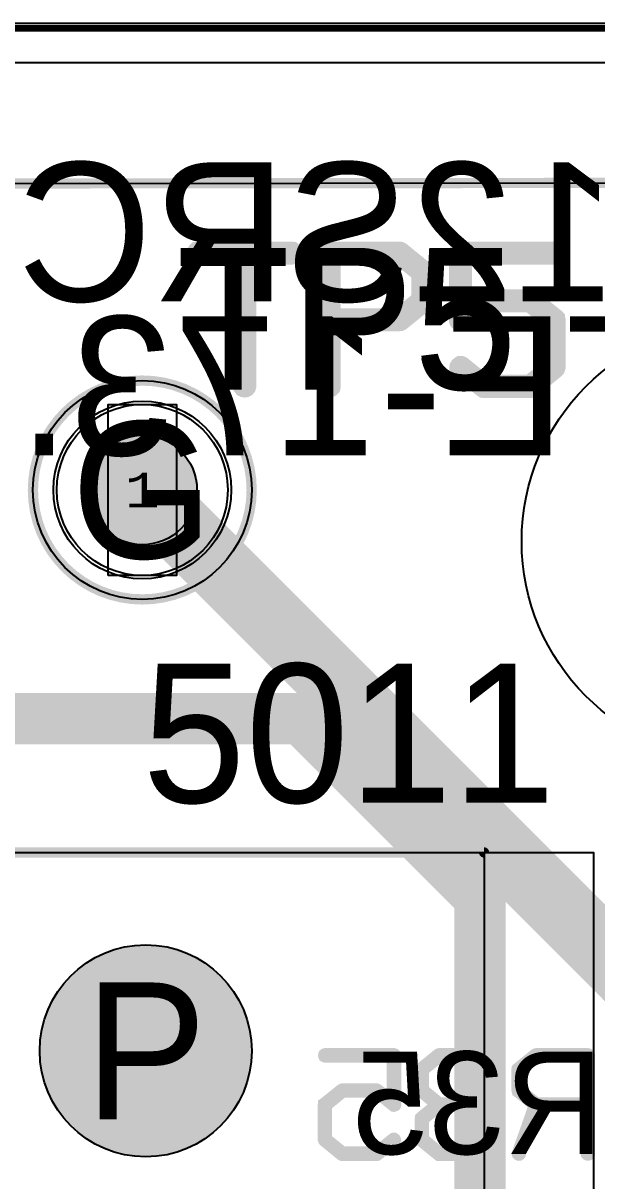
# Model space of a CAD drawing. Extents: x -13 to 280, y -47 to 100.
# Drawn here: x 259.51 to 267.9, y 83.15 to 100.08 of the extents above; entities that cross this region are included whole.
import ezdxf
from ezdxf.enums import TextEntityAlignment as Align

# ---------------------------------------------------------------- set-up
doc = ezdxf.new("R2010")
doc.units = 0
doc.header["$MEASUREMENT"] = 0
for name, color, linetype in [('ASSEMBLY_OUTLINES_TOP', 102, 'CONTINUOUS'), ('ASSEMBLY_PART_NUMBERS_BTM', 191, 'CONTINUOUS'), ('ASSEMBLY_PART_NUMBERS_TOP', 102, 'CONTINUOUS'), ('ASSEMBLY_REF_DES_TOP', 102, 'CONTINUOUS'), ('BOARD_OUTLINE', 10, 'CONTINUOUS'), ('DRILL_DRAWING', 21, 'CONTINUOUS'), ('GENERATED_SILKSCREEN_BTM', 255, 'CONTINUOUS'), ('GENERATED_SILKSCREEN_TOP', 140, 'CONTINUOUS'), ('MANUFACTURING_OUTLINES', 10, 'CONTINUOUS'), ('MOUNTING_HOLE_PADS_LAYER14', 150, 'CONTINUOUS'), ('MOUNTING_HOLE_PADS_LAYER15', 230, 'CONTINUOUS'), ('MOUNTING_HOLES_LAYER_BOT17', 42, 'CONTINUOUS'), ('MOUNTING_HOLES_LAYER_TOP', 42, 'CONTINUOUS'), ('PART_HOLES_LAYER_BOTTOM', 30, 'CONTINUOUS'), ('PART_HOLES_LAYER_TOP', 30, 'CONTINUOUS'), ('PART_PADS_LAYER_BOTTOM', 230, 'CONTINUOUS'), ('PART_PADS_LAYER_TOP', 150, 'CONTINUOUS'), ('PIN_NUMBERS_BTM', 8, 'CONTINUOUS'), ('PIN_NUMBERS_TOP', 8, 'CONTINUOUS'), ('PLACEMENT_OUTLINES_TOP', 130, 'CONTINUOUS'), ('ROUTE_BORDER', 151, 'CONTINUOUS'), ('SILKSCREEN_OUTLINES_BTM', 211, 'CONTINUOUS'), ('SILKSCREEN_OUTLINES_TOP', 150, 'CONTINUOUS'), ('SILKSCREEN_REF_DES_BTM', 211, 'CONTINUOUS'), ('SILKSCREEN_REF_DES_TOP', 150, 'CONTINUOUS'), ('SOLDERMASK_PADS_BTM', 12, 'CONTINUOUS'), ('SOLDERMASK_PADS_TOP', 180, 'CONTINUOUS'), ('TRACES_LAYER_BOTTOM', 230, 'CONTINUOUS'), ('TRACES_LAYER_TOP', 150, 'CONTINUOUS')]:
    doc.layers.add(name, color=color, linetype=linetype)
doc.styles.add('COURIER_NEW', font='COUR.TTF')
doc.styles.add('VERIBEST_GERBER_0', font='txt')

msp = doc.modelspace()

# ---------------------------------------------------------------- hatches: boundary and pattern name
at = {"layer": 'MOUNTING_HOLES_LAYER_BOT17'}
h = msp.add_hatch(color=256, dxfattribs=at)
edge = h.paths.add_edge_path()
edge.add_arc((261.3, 85.05), 1.55, 0, 360)
at = {"layer": 'MOUNTING_HOLES_LAYER_TOP'}
h = msp.add_hatch(color=256, dxfattribs=at)
edge = h.paths.add_edge_path()
edge.add_arc((261.3, 85.05), 1.55, 0, 360)
at = {"layer": 'PART_HOLES_LAYER_BOTTOM'}
h = msp.add_hatch(color=256, dxfattribs=at)
edge = h.paths.add_edge_path()
edge.add_arc((261.25, 93.25), 0.8, 0, 360)
at = {"layer": 'PART_HOLES_LAYER_TOP'}
h = msp.add_hatch(color=256, dxfattribs=at)
edge = h.paths.add_edge_path()
edge.add_arc((261.25, 93.25), 0.8, 0, 360)

# ---------------------------------------------------------------- linework, layer by layer
at = {"layer": 'ASSEMBLY_OUTLINES_TOP'}
for points in [[(260.75, 92), (260.75, 94.5), (261.75, 94.5), (261.75, 92)], [(255.05, 69.55), (255.05, 87.95), (267.85, 87.95), (267.85, 69.55)]]:
    msp.add_lwpolyline(points, close=True, dxfattribs=at)
msp.add_circle((261.25, 93.25), 1.6, dxfattribs=at)
at = {"layer": 'BOARD_OUTLINE', "const_width": 0.1}
msp.add_lwpolyline([(0, 1.5), (0, 98.5, -0.414213562), (1.5, 100), (278.5, 100, -0.414213562), (280, 98.5), (280, 1.5, -0.414213562), (278.5, 0), (1.5, 0, -0.414213562)], format="xyb", close=True, dxfattribs=at)
at = {"layer": 'GENERATED_SILKSCREEN_BTM', "const_width": 0.15}
for points in [[(0.5, 97.5), (279.5, 97.75)], [(264.68125, 84.4985), (264.68725, 84.497), (264.69175, 84.4955), (264.69775, 84.4925), (264.90175, 84.3275), (264.90175, 84.953), (263.92225, 84.953), (263.91175, 84.956), (263.90275, 84.962), (263.89825, 84.9725), (263.89675, 84.983), (263.89825, 84.995), (263.90275, 85.004), (263.91175, 85.0115), (263.92225, 85.0145), (264.93475, 85.0145), (264.94525, 85.0115), (264.95425, 85.004), (264.96175, 84.995), (264.96475, 84.9845), (264.96475, 84.263), (264.96325, 84.2525), (264.95875, 84.245), (264.95275, 84.2405), (264.94225, 84.2375), (264.93625, 84.2345), (264.92875, 84.233), (264.92125, 84.2345), (264.91525, 84.239), (264.67075, 84.4385), (264.18625, 84.4385), (263.95225, 84.248), (263.95225, 83.765), (264.18625, 83.5775), (264.67075, 83.5775), (264.91525, 83.7755), (264.92575, 83.78), (264.93475, 83.78), (264.94525, 83.774), (264.95275, 83.7665), (264.95875, 83.756), (264.96175, 83.7455), (264.96025, 83.7395), (264.95875, 83.735), (264.95575, 83.7305), (264.95125, 83.7275), (264.69775, 83.5205), (264.69325, 83.5175), (264.68725, 83.5175), (264.68125, 83.5145), (264.17575, 83.5145), (264.17275, 83.5145), (264.16975, 83.516), (264.16825, 83.516), (264.16525, 83.5175), (264.16225, 83.5175), (264.15625, 83.5205), (263.90275, 83.7275), (263.89825, 83.732), (263.89675, 83.735), (263.89375, 83.744), (263.89225, 83.75), (263.89225, 84.263), (263.89375, 84.269), (263.89675, 84.278), (263.89675, 84.281), (263.89975, 84.2825), (263.90125, 84.2855), (263.90275, 84.2885), (264.15625, 84.4925), (264.16375, 84.4955), (264.16975, 84.497), (264.17575, 84.4985), (264.68125, 84.4985)], [(266.11525, 83.5205), (266.36875, 83.726), (266.37325, 83.729), (266.37625, 83.7335), (266.37775, 83.738), (266.37775, 83.7425), (266.37625, 83.753), (266.37025, 83.7635), (266.36275, 83.771), (266.35375, 83.777), (266.34325, 83.7785), (266.33275, 83.7755), (266.08825, 83.576), (265.60375, 83.576), (265.36975, 83.765), (265.36975, 84.044), (265.60075, 84.2345), (265.84975, 84.2345), (265.86175, 84.2375), (265.86925, 84.2435), (265.87375, 84.254), (265.87525, 84.2645), (265.87375, 84.275), (265.86925, 84.284), (265.86175, 84.2915), (265.84975, 84.2945), (265.60075, 84.2945), (265.36975, 84.485), (265.36975, 84.764), (265.60375, 84.953), (266.08825, 84.953), (266.33275, 84.7535), (266.34325, 84.7505), (266.35375, 84.752), (266.36275, 84.7565), (266.37025, 84.7655), (266.37625, 84.7745), (266.37775, 84.785), (266.37775, 84.791), (266.37625, 84.7955), (266.37325, 84.8), (266.36875, 84.803), (266.11525, 85.0085), (266.11075, 85.01), (266.10625, 85.0115), (266.10475, 85.013), (266.09875, 85.0145), (265.59325, 85.0145), (265.58575, 85.013), (265.58275, 85.0115), (265.57975, 85.01), (265.57375, 85.0085), (265.32025, 84.803), (265.31575, 84.7955), (265.31425, 84.7895), (265.31125, 84.785), (265.30975, 84.779), (265.30975, 84.47), (265.31125, 84.4655), (265.31425, 84.455), (265.31575, 84.4475), (265.32025, 84.4445), (265.54075, 84.2645), (265.32025, 84.0845), (265.31875, 84.0815), (265.31575, 84.0785), (265.31425, 84.077), (265.31425, 84.074), (265.31125, 84.0635), (265.30975, 84.059), (265.30975, 83.75), (265.31125, 83.7425), (265.31425, 83.7365), (265.31575, 83.7305), (265.32025, 83.726), (265.57375, 83.5205), (265.57975, 83.5175), (265.58125, 83.516), (265.58575, 83.516), (265.58725, 83.5145), (265.58875, 83.5145), (265.59325, 83.5145), (266.09875, 83.5145), (266.10475, 83.516), (266.11075, 83.5175), (266.11525, 83.5205)], [(266.73625, 84.4445), (266.73175, 84.4475), (266.73025, 84.455), (266.72725, 84.4625), (266.72575, 84.47), (266.72575, 84.779), (266.72725, 84.7865), (266.73025, 84.791), (266.73025, 84.7955), (266.73175, 84.797), (266.73475, 84.7985), (266.73625, 84.8015), (266.99125, 85.0085), (266.99875, 85.0115), (267.00475, 85.013), (267.01075, 85.0145), (267.76675, 85.0145), (267.78025, 85.0115), (267.78925, 85.004), (267.79675, 84.995), (267.79975, 84.9845), (267.79975, 83.5445), (267.79675, 83.5325), (267.78925, 83.525), (267.78025, 83.5205), (267.76975, 83.519), (267.75775, 83.5205), (267.74725, 83.525), (267.73975, 83.5325), (267.73675, 83.5445), (267.73675, 84.2345), (267.03175, 84.2345), (266.78575, 83.5355), (266.77975, 83.525), (266.76925, 83.519), (266.75875, 83.5175), (266.74825, 83.5205), (266.73925, 83.525), (266.73175, 83.5325), (266.72875, 83.543), (266.73025, 83.555), (266.97625, 84.254), (266.73625, 84.4445)], [(267.73675, 84.953), (267.01975, 84.953), (266.78575, 84.764), (266.78575, 84.485), (267.01975, 84.2945), (267.73675, 84.2945), (267.73675, 84.953)]]:
    msp.add_lwpolyline(points, dxfattribs=at)
at = {"layer": 'GENERATED_SILKSCREEN_TOP'}
for points, const_width in [([(0.5, 97.5), (279.5, 97.75)], 0.15), ([(262.708088, 94.764096), (262.71012, 94.749872), (262.72028, 94.73768), (262.734504, 94.731584), (262.748728, 94.729552), (262.762952, 94.731584), (262.775144, 94.73768), (262.785304, 94.749872), (262.789368, 94.764096), (262.789368, 96.672144), (263.433512, 96.672144), (263.447736, 96.676208), (263.459928, 96.684336), (263.466024, 96.69856), (263.468056, 96.712784), (263.466024, 96.72904), (263.459928, 96.743264), (263.447736, 96.753424), (263.433512, 96.755456), (262.061912, 96.755456), (262.047688, 96.753424), (262.037528, 96.743264), (262.0294, 96.72904), (262.027368, 96.712784), (262.0294, 96.69856), (262.037528, 96.684336), (262.047688, 96.676208), (262.061912, 96.672144), (262.708088, 96.672144), (262.708088, 94.764096)], 0.254), ([(265.3822, 95.983296), (265.388296, 95.98736), (265.390328, 95.99752), (265.396424, 96.00768), (265.396424, 96.01784), (265.396424, 96.436432), (265.396424, 96.446592), (265.390328, 96.452688), (265.390328, 96.458784), (265.388296, 96.460816), (265.386264, 96.462848), (265.3822, 96.466912), (265.03676, 96.747328), (265.0266, 96.751392), (265.018472, 96.753424), (265.010344, 96.755456), (263.986216, 96.755456), (263.967928, 96.751392), (263.955736, 96.741232), (263.945576, 96.72904), (263.941512, 96.714816), (263.941512, 94.764096), (263.945576, 94.74784), (263.955736, 94.73768), (263.967928, 94.731584), (263.982152, 94.729552), (263.998408, 94.731584), (264.012632, 94.73768), (264.022792, 94.74784), (264.026856, 94.764096), (264.026856, 95.698816), (265.010344, 95.698816), (265.024568, 95.700848), (265.030664, 95.70288), (265.032696, 95.70288), (265.03676, 95.704912), (265.3822, 95.983296)], 0.254), ([(266.2458, 96.056448), (266.237672, 96.054416), (266.231576, 96.052384), (266.223448, 96.04832), (265.947096, 95.8248), (265.947096, 96.672144), (267.273992, 96.672144), (267.288216, 96.676208), (267.300408, 96.684336), (267.306504, 96.69856), (267.308536, 96.712784), (267.306504, 96.72904), (267.300408, 96.741232), (267.288216, 96.751392), (267.273992, 96.755456), (265.902392, 96.755456), (265.888168, 96.751392), (265.875976, 96.741232), (265.865816, 96.72904), (265.861752, 96.714816), (265.861752, 95.737424), (265.863784, 95.7232), (265.86988, 95.71304), (265.878008, 95.706944), (265.892232, 95.70288), (265.902392, 95.698816), (265.91052, 95.696784), (265.92068, 95.698816), (265.928808, 95.704912), (266.260024, 95.975168), (266.91636, 95.975168), (267.233352, 95.717104), (267.233352, 95.0628), (266.91636, 94.8088), (266.260024, 94.8088), (265.928808, 95.077024), (265.914584, 95.08312), (265.902392, 95.08312), (265.8902, 95.074992), (265.878008, 95.064832), (265.86988, 95.050608), (265.867848, 95.036384), (265.86988, 95.02216), (265.88004, 95.012), (266.223448, 94.731584), (266.229544, 94.72752), (266.237672, 94.72752), (266.2458, 94.723456), (266.930584, 94.723456), (266.93668, 94.723456), (266.938712, 94.725488), (266.940744, 94.725488), (266.944808, 94.72752), (266.948872, 94.72752), (266.957, 94.731584), (267.300408, 95.012), (267.306504, 95.018096), (267.308536, 95.02216), (267.3126, 95.034352), (267.314632, 95.04248), (267.314632, 95.737424), (267.3126, 95.745552), (267.308536, 95.757744), (267.308536, 95.761808), (267.306504, 95.76384), (267.30244, 95.767904), (267.300408, 95.771968), (266.957, 96.04832), (266.94684, 96.052384), (266.938712, 96.054416), (266.930584, 96.056448), (266.2458, 96.056448)], 0.254), ([(264.026856, 96.672144), (264.998152, 96.672144), (265.315144, 96.416112), (265.315144, 96.03816), (264.998152, 95.780096), (264.026856, 95.780096), (264.026856, 96.672144)], 0.254)]:
    msp.add_lwpolyline(points, dxfattribs=dict(at, const_width=const_width))
at = {"layer": 'GENERATED_SILKSCREEN_TOP', "const_width": 0.15}
msp.add_lwpolyline([(259.65, 93.25, -1), (262.85, 93.25, -1)], format="xyb", close=True, dxfattribs=at)
msp.add_lwpolyline([(266.250005, 69.55, -0.414213562), (266.25, 69.549995), (255.05, 69.549995, -0.414213562), (255.049995, 69.55), (255.049995, 71.56223, 0.00000284), (255.050005, 71.562242), (255.050005, 69.550005), (266.249995, 69.550005), (266.249995, 87.949995), (255.050005, 87.949995), (255.050005, 86.400692, 0.000005669), (255.049995, 86.400696), (255.049995, 87.95, -0.414213562), (255.05, 87.950005), (266.25, 87.950005, -0.414213562), (266.250005, 87.95), (266.250005, 69.55)], format="xyb", dxfattribs=at)
at = {"layer": 'MANUFACTURING_OUTLINES'}
msp.add_lwpolyline([(280.075405, 1.5, -0.414213562), (278.5, -0.075405), (1.5, -0.075405, -0.414213562), (-0.075405, 1.5), (-0.075405, 98.5, -0.414213562), (1.5, 100.075405), (278.5, 100.075405, -0.414213562), (280.075405, 98.5)], format="xyb", close=True, dxfattribs=at)
at = {"layer": 'MOUNTING_HOLE_PADS_LAYER14'}
msp.add_circle((270, 92.5), 3.2, dxfattribs=at)
at = {"layer": 'MOUNTING_HOLE_PADS_LAYER15'}
msp.add_circle((270, 92.5), 3.2, dxfattribs=at)
at = {"layer": 'MOUNTING_HOLES_LAYER_BOT17'}
msp.add_circle((261.3, 85.05), 1.55, dxfattribs=at)
at = {"layer": 'MOUNTING_HOLES_LAYER_TOP'}
msp.add_circle((261.3, 85.05), 1.55, dxfattribs=at)
at = {"layer": 'PART_HOLES_LAYER_BOTTOM'}
msp.add_circle((261.25, 93.25), 0.8, dxfattribs=at)
at = {"layer": 'PART_HOLES_LAYER_TOP'}
msp.add_circle((261.25, 93.25), 0.8, dxfattribs=at)
at = {"layer": 'PART_PADS_LAYER_BOTTOM'}
msp.add_circle((261.25, 93.25), 1.25, dxfattribs=at)
at = {"layer": 'PART_PADS_LAYER_TOP'}
msp.add_circle((261.25, 93.25), 1.25, dxfattribs=at)
at = {"layer": 'PLACEMENT_OUTLINES_TOP'}
msp.add_lwpolyline([(255.05, 69.55), (255.05, 87.95), (266.25, 87.95), (266.25, 69.55)], close=True, dxfattribs=at)
msp.add_circle((261.25, 93.25), 1.6, dxfattribs=at)
at = {"layer": 'ROUTE_BORDER'}
msp.add_lwpolyline([(0.635, 0.635), (0.635, 99.5), (279.5, 99.5), (279.5, 0.635)], close=True, dxfattribs=at)
at = {"layer": 'SILKSCREEN_OUTLINES_BTM'}
msp.add_lwpolyline([(0.5, 97.5), (279.5, 97.75)], dxfattribs=at)
at = {"layer": 'SILKSCREEN_OUTLINES_TOP'}
msp.add_lwpolyline([(0.5, 97.5), (279.5, 97.75)], dxfattribs=at)
msp.add_lwpolyline([(255.05, 69.55), (255.05, 87.95), (266.25, 87.95), (266.25, 69.55)], close=True, dxfattribs=at)
msp.add_circle((261.25, 93.25), 1.6, dxfattribs=at)
at = {"layer": 'SOLDERMASK_PADS_BTM'}
msp.add_circle((261.25, 93.25), 1.3, dxfattribs=at)
at = {"layer": 'SOLDERMASK_PADS_TOP'}
msp.add_circle((261.25, 93.25), 1.3, dxfattribs=at)
at = {"layer": 'TRACES_LAYER_BOTTOM', "const_width": 0.75}
msp.add_lwpolyline([(253.5, 93.25), (254.755115, 91.994885), (255.498528, 91.994885), (257.586167, 89.907246), (263.573615, 89.907246), (266.190213, 87.290648), (266.190213, 81.550254), (267.115773, 80.624694), (269.45, 80.624694), (269.45, 79.5)], dxfattribs=at)
at = {"layer": 'TRACES_LAYER_TOP', "const_width": 1}
msp.add_lwpolyline([(261.25, 93.25), (269.522884, 84.977116), (271.522881, 84.977116)], dxfattribs=at)

# ---------------------------------------------------------------- texts
at = {"layer": 'ASSEMBLY_PART_NUMBERS_BTM', "style": 'VERIBEST_GERBER_0', "text_generation_flag": 2}
for s, p in [('APT2012SRCPRV', (276.5, 98.04)), ('UDZSTE-173.0B', (276.5, 95.79))]:
    msp.add_text(s, height=2.032, dxfattribs=at).set_placement(p, align=Align.TOP_LEFT)
at = {"layer": 'ASSEMBLY_PART_NUMBERS_TOP', "style": 'VERIBEST_GERBER_0'}
msp.add_text('5011', height=2.032, dxfattribs=at).set_placement((261.25, 90.71), align=Align.TOP_LEFT)
at = {"layer": 'ASSEMBLY_REF_DES_TOP', "style": 'VERIBEST_GERBER_0'}
msp.add_text('TP5', height=2.032, dxfattribs=at).set_placement((261.75, 96.75), align=Align.TOP_LEFT)
at = {"layer": 'DRILL_DRAWING', "style": 'VERIBEST_GERBER_0'}
for s, p in [('G', (261.25, 93.25)), ('P', (261.3, 85.05))]:
    msp.add_text(s, height=2, dxfattribs=at).set_placement(p, align=Align.MIDDLE_CENTER)
at = {"layer": 'PIN_NUMBERS_BTM', "style": 'COURIER_NEW'}
msp.add_text('1', height=0.508, dxfattribs=at).set_placement((261.25, 93.25), align=Align.MIDDLE_CENTER)
at = {"layer": 'PIN_NUMBERS_TOP', "style": 'COURIER_NEW'}
msp.add_text('1', height=0.508, dxfattribs=at).set_placement((261.25, 93.25), align=Align.MIDDLE_CENTER)
at = {"layer": 'SILKSCREEN_REF_DES_BTM', "style": 'VERIBEST_GERBER_0', "text_generation_flag": 2}
msp.add_text('R35', height=1.5, dxfattribs=at).set_placement((268, 85.04), align=Align.TOP_LEFT)
at = {"layer": 'SILKSCREEN_REF_DES_TOP', "style": 'VERIBEST_GERBER_0'}
msp.add_text('TP5', height=2.032, dxfattribs=at).set_placement((261.75, 96.79), align=Align.TOP_LEFT)

doc.saveas('drawing.dxf')
